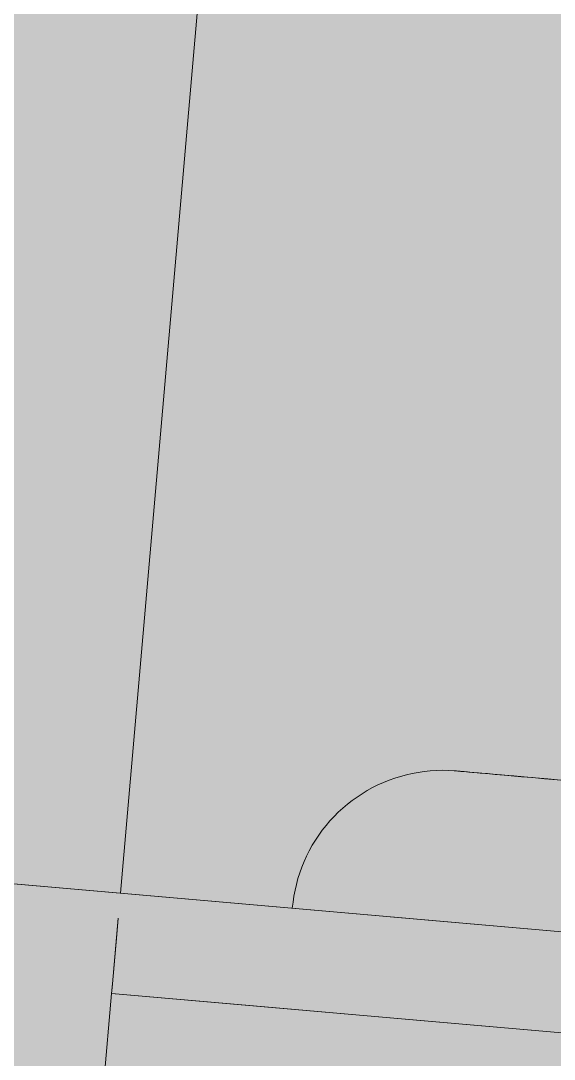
# Model space of a CAD drawing. Header units: millimetres. Extents: x 632 to 546626, y -3890 to 22200.
# Drawn here: x 389578.36 to 389583.66, y 16899.16 to 16909.48 of the extents above; entities that cross this region are included whole.
import ezdxf

# ---------------------------------------------------------------- set-up
doc = ezdxf.new("R2010")
doc.units = ezdxf.units.MM
doc.layers.add('A-270-M_ROOF', color=132, linetype='Continuous', lineweight=13)
doc.layers.add('A-770-ME_FFE_SA', color=91, linetype='Continuous', lineweight=13)

# ---------------------------------------------------------------- blocks, each defined once
blk = doc.blocks.new('Static Line_Sayfa_Metal Deck_Pan Mount - Up to 15 _ pitch - Max 2 Users-1845519-S6_501-SECTION A6')
at = {"layer": 'A-770-ME_FFE_SA', "lineweight": 5, "transparency": 33554432}
for points in [[(4567736.119, 16883.131), (4567740.346, 16931.445), (4567541.107, 16948.876), (4567536.88, 16900.562), (4567715.66, 16884.921)], [(4567736.119, 16883.131), (4567740.346, 16931.445), (4567541.107, 16948.876), (4567536.88, 16900.562), (4567715.66, 16884.921)], [(4567736.119, 16883.131), (4567740.346, 16931.445), (4567541.107, 16948.876), (4567536.88, 16900.562), (4567715.66, 16884.921)], [(4567736.119, 16883.131), (4567740.346, 16931.445), (4567541.107, 16948.876), (4567536.88, 16900.562), (4567715.66, 16884.921)], [(4567736.119, 16883.131), (4567740.346, 16931.445), (4567541.107, 16948.876), (4567536.88, 16900.562), (4567715.66, 16884.921)], [(4567736.119, 16883.131), (4567740.346, 16931.445), (4567541.107, 16948.876), (4567536.88, 16900.562), (4567715.66, 16884.921)], [(4567736.119, 16883.131), (4567740.346, 16931.445), (4567541.107, 16948.876), (4567536.88, 16900.562), (4567715.66, 16884.921)], [(4567736.119, 16883.131), (4567740.346, 16931.445), (4567541.107, 16948.876), (4567536.88, 16900.562), (4567715.66, 16884.921)], [(4567736.119, 16883.131), (4567740.346, 16931.445), (4567541.107, 16948.876), (4567536.88, 16900.562), (4567715.66, 16884.921)], [(4567736.119, 16883.131), (4567740.346, 16931.445), (4567541.107, 16948.876), (4567536.88, 16900.562), (4567715.66, 16884.921)], [(4567781.705, 16876.382), (4567781.966, 16879.37), (4567739.23, 16883.109), (4567725.434, 16934.595), (4567581.245, 16947.21), (4567558.718, 16898.902), (4567515.982, 16902.641), (4567515.721, 16899.652), (4567560.549, 16895.73), (4567583.076, 16944.038), (4567723.08, 16931.79), (4567736.876, 16880.304), (4567764.78, 16877.862)], [(4567735.945, 16881.138), (4567740.172, 16929.453), (4567540.933, 16946.884), (4567536.706, 16898.569), (4567715.66, 16882.913)], [(4567735.945, 16881.138), (4567740.172, 16929.453), (4567540.933, 16946.884), (4567536.706, 16898.569), (4567715.66, 16882.913)], [(4567735.945, 16881.138), (4567740.172, 16929.453), (4567540.933, 16946.884), (4567536.706, 16898.569), (4567715.66, 16882.913)], [(4567735.945, 16881.138), (4567740.172, 16929.453), (4567540.933, 16946.884), (4567536.706, 16898.569), (4567715.66, 16882.913)], [(4567735.945, 16881.138), (4567740.172, 16929.453), (4567540.933, 16946.884), (4567536.706, 16898.569), (4567715.66, 16882.913)], [(4567735.945, 16881.138), (4567740.172, 16929.453), (4567540.933, 16946.884), (4567536.706, 16898.569), (4567715.66, 16882.913)], [(4567735.945, 16881.138), (4567740.172, 16929.453), (4567540.933, 16946.884), (4567536.706, 16898.569), (4567715.66, 16882.913)], [(4567735.945, 16881.138), (4567740.172, 16929.453), (4567540.933, 16946.884), (4567536.706, 16898.569), (4567715.66, 16882.913)], [(4567735.945, 16881.138), (4567740.172, 16929.453), (4567540.933, 16946.884), (4567536.706, 16898.569), (4567715.66, 16882.913)], [(4567735.945, 16881.138), (4567740.172, 16929.453), (4567540.933, 16946.884), (4567536.706, 16898.569), (4567715.66, 16882.913)]]:
    blk.add_hatch(color=256, dxfattribs=at).paths.add_polyline_path(points)
at = {"layer": 'A-770-ME_FFE_SA', "lineweight": 5}
for p, q in [((4567536.902, 16900.81), (4567541.107, 16948.876)), ((4567536.902, 16900.81), (4567540.933, 16946.884)), ((4567540.933, 16946.884), (4567536.902, 16900.81)), ((4567536.902, 16900.81), (4567540.933, 16946.884)), ((4567540.933, 16946.884), (4567536.902, 16900.81)), ((4567536.902, 16900.81), (4567540.933, 16946.884)), ((4567540.933, 16946.884), (4567536.902, 16900.81)), ((4567536.902, 16900.81), (4567540.933, 16946.884)), ((4567540.933, 16946.884), (4567536.902, 16900.81)), ((4567536.902, 16900.81), (4567540.933, 16946.884)), ((4567540.933, 16946.884), (4567536.902, 16900.81)), ((4567536.902, 16900.81), (4567540.933, 16946.884)), ((4567540.933, 16946.884), (4567536.902, 16900.81)), ((4567536.902, 16900.81), (4567540.933, 16946.884)), ((4567540.933, 16946.884), (4567536.902, 16900.81)), ((4567536.902, 16900.81), (4567540.933, 16946.884)), ((4567540.933, 16946.884), (4567536.902, 16900.81)), ((4567536.902, 16900.81), (4567540.933, 16946.884)), ((4567540.933, 16946.884), (4567536.902, 16900.81)), ((4567536.902, 16900.81), (4567540.933, 16946.884)), ((4567540.933, 16946.884), (4567536.902, 16900.81)), ((4567536.902, 16900.81), (4567540.933, 16946.884)), ((4567540.933, 16946.884), (4567536.902, 16900.81)), ((4567536.902, 16900.81), (4567540.933, 16946.884)), ((4567540.933, 16946.884), (4567536.902, 16900.81)), ((4567536.902, 16900.81), (4567540.933, 16946.884)), ((4567540.933, 16946.884), (4567536.902, 16900.81)), ((4567536.902, 16900.81), (4567540.933, 16946.884)), ((4567540.933, 16946.884), (4567536.902, 16900.81)), ((4567536.902, 16900.81), (4567540.933, 16946.884)), ((4567540.933, 16946.884), (4567536.902, 16900.81)), ((4567536.902, 16900.81), (4567540.933, 16946.884)), ((4567540.933, 16946.884), (4567536.902, 16900.81)), ((4567536.902, 16900.81), (4567540.933, 16946.884)), ((4567540.933, 16946.884), (4567536.902, 16900.81)), ((4567536.902, 16900.81), (4567540.933, 16946.884)), ((4567540.933, 16946.884), (4567536.902, 16900.81)), ((4567536.902, 16900.81), (4567540.933, 16946.884)), ((4567540.933, 16946.884), (4567536.902, 16900.81)), ((4567540.933, 16946.884), (4567536.902, 16900.81)), ((4567558.718, 16898.902), (4567515.982, 16902.641)), ((4567515.982, 16902.641), (4567558.718, 16898.902)), ((4567536.823, 16899.909), (4567536.88, 16900.562)), ((4567536.823, 16899.909), (4567536.88, 16900.562)), ((4567536.823, 16899.909), (4567536.88, 16900.562)), ((4567536.823, 16899.909), (4567536.88, 16900.562)), ((4567536.847, 16900.175), (4567536.88, 16900.562)), ((4567536.863, 16900.358), (4567536.88, 16900.562)), ((4567536.863, 16900.358), (4567536.88, 16900.562)), ((4567536.863, 16900.358), (4567536.88, 16900.562)), ((4567536.863, 16900.358), (4567536.88, 16900.562)), ((4567536.863, 16900.358), (4567536.88, 16900.562)), ((4567536.863, 16900.358), (4567536.88, 16900.562)), ((4567536.863, 16900.358), (4567536.88, 16900.562)), ((4567536.863, 16900.358), (4567536.88, 16900.562)), ((4567536.863, 16900.358), (4567536.88, 16900.562)), ((4567536.863, 16900.358), (4567536.88, 16900.562)), ((4567536.863, 16900.358), (4567536.88, 16900.562)), ((4567536.863, 16900.358), (4567536.88, 16900.562)), ((4567536.863, 16900.358), (4567536.88, 16900.562)), ((4567536.863, 16900.358), (4567536.88, 16900.562)), ((4567536.863, 16900.358), (4567536.88, 16900.562)), ((4567539.583, 16900.576), (4567545.868, 16900.026)), ((4567539.583, 16900.576), (4567545.868, 16900.026)), ((4567539.583, 16900.576), (4567545.868, 16900.026)), ((4567539.583, 16900.576), (4567545.868, 16900.026)), ((4567539.583, 16900.576), (4567545.868, 16900.026)), ((4567539.583, 16900.576), (4567545.868, 16900.026)), ((4567536.847, 16900.175), (4567536.863, 16900.358)), ((4567536.847, 16900.175), (4567536.863, 16900.358)), ((4567536.847, 16900.175), (4567536.863, 16900.358)), ((4567536.847, 16900.175), (4567536.863, 16900.358)), ((4567536.847, 16900.175), (4567536.863, 16900.358)), ((4567536.847, 16900.175), (4567536.863, 16900.358)), ((4567536.847, 16900.175), (4567536.863, 16900.358)), ((4567536.847, 16900.175), (4567536.863, 16900.358)), ((4567536.847, 16900.175), (4567536.863, 16900.358)), ((4567536.847, 16900.175), (4567536.863, 16900.358)), ((4567536.847, 16900.175), (4567536.863, 16900.358)), ((4567536.847, 16900.175), (4567536.863, 16900.358)), ((4567536.847, 16900.175), (4567536.863, 16900.358)), ((4567536.847, 16900.175), (4567536.863, 16900.358)), ((4567536.847, 16900.175), (4567536.863, 16900.358)), ((4567536.823, 16899.909), (4567536.847, 16900.175)), ((4567536.833, 16900.023), (4567536.847, 16900.175)), ((4567536.833, 16900.023), (4567536.847, 16900.175)), ((4567536.833, 16900.023), (4567536.847, 16900.175)), ((4567536.833, 16900.023), (4567536.847, 16900.175)), ((4567536.833, 16900.023), (4567536.847, 16900.175)), ((4567536.833, 16900.023), (4567536.847, 16900.175)), ((4567536.833, 16900.023), (4567536.847, 16900.175)), ((4567536.833, 16900.023), (4567536.847, 16900.175)), ((4567536.833, 16900.023), (4567536.847, 16900.175)), ((4567536.833, 16900.023), (4567536.847, 16900.175)), ((4567536.833, 16900.023), (4567536.847, 16900.175)), ((4567536.833, 16900.023), (4567536.847, 16900.175)), ((4567536.833, 16900.023), (4567536.847, 16900.175)), ((4567536.833, 16900.023), (4567536.847, 16900.175)), ((4567536.833, 16900.023), (4567536.847, 16900.175)), ((4567536.823, 16899.909), (4567536.833, 16900.023)), ((4567536.823, 16899.909), (4567536.833, 16900.023)), ((4567536.823, 16899.909), (4567536.833, 16900.023)), ((4567536.823, 16899.909), (4567536.833, 16900.023)), ((4567536.823, 16899.909), (4567536.833, 16900.023)), ((4567536.823, 16899.909), (4567536.833, 16900.023)), ((4567536.823, 16899.909), (4567536.833, 16900.023)), ((4567536.823, 16899.909), (4567536.833, 16900.023)), ((4567536.823, 16899.909), (4567536.833, 16900.023)), ((4567536.823, 16899.909), (4567536.833, 16900.023)), ((4567536.823, 16899.909), (4567536.833, 16900.023)), ((4567536.823, 16899.909), (4567536.833, 16900.023)), ((4567536.823, 16899.909), (4567536.833, 16900.023)), ((4567536.823, 16899.909), (4567536.833, 16900.023)), ((4567536.823, 16899.909), (4567536.833, 16900.023)), ((4567536.815, 16899.814), (4567536.823, 16899.909)), ((4567536.815, 16899.814), (4567536.823, 16899.909)), ((4567536.815, 16899.814), (4567536.823, 16899.909)), ((4567536.815, 16899.814), (4567536.823, 16899.909)), ((4567536.815, 16899.814), (4567536.823, 16899.909)), ((4567536.815, 16899.814), (4567536.817, 16899.838)), ((4567536.815, 16899.814), (4567536.817, 16899.838)), ((4567536.815, 16899.814), (4567536.817, 16899.838)), ((4567536.815, 16899.814), (4567536.817, 16899.838)), ((4567536.815, 16899.814), (4567536.817, 16899.838)), ((4567536.815, 16899.814), (4567536.817, 16899.838)), ((4567536.815, 16899.814), (4567536.817, 16899.838)), ((4567536.815, 16899.814), (4567536.817, 16899.838)), ((4567536.815, 16899.814), (4567536.817, 16899.838)), ((4567536.815, 16899.814), (4567536.817, 16899.838)), ((4567536.815, 16899.814), (4567536.817, 16899.838)), ((4567536.815, 16899.814), (4567536.817, 16899.838)), ((4567536.815, 16899.814), (4567536.817, 16899.838)), ((4567536.815, 16899.814), (4567536.817, 16899.838)), ((4567536.815, 16899.814), (4567536.817, 16899.838)), ((4567536.817, 16899.838), (4567536.823, 16899.909)), ((4567536.817, 16899.838), (4567536.823, 16899.909)), ((4567536.817, 16899.838), (4567536.823, 16899.909)), ((4567536.817, 16899.838), (4567536.823, 16899.909)), ((4567536.817, 16899.838), (4567536.823, 16899.909)), ((4567536.817, 16899.838), (4567536.823, 16899.909)), ((4567536.817, 16899.838), (4567536.823, 16899.909)), ((4567536.817, 16899.838), (4567536.823, 16899.909)), ((4567536.817, 16899.838), (4567536.823, 16899.909)), ((4567536.817, 16899.838), (4567536.823, 16899.909)), ((4567536.817, 16899.838), (4567536.823, 16899.909)), ((4567536.817, 16899.838), (4567536.823, 16899.909)), ((4567536.817, 16899.838), (4567536.823, 16899.909)), ((4567536.817, 16899.838), (4567536.823, 16899.909)), ((4567536.817, 16899.838), (4567536.823, 16899.909)), ((4567536.815, 16899.814), (4567536.641, 16897.822)), ((4567536.815, 16899.814), (4567536.641, 16897.822)), ((4567536.815, 16899.814), (4567536.641, 16897.822)), ((4567536.815, 16899.814), (4567536.641, 16897.822)), ((4567536.815, 16899.814), (4567536.641, 16897.822)), ((4567536.815, 16899.814), (4567536.641, 16897.822)), ((4567536.815, 16899.814), (4567536.641, 16897.822)), ((4567536.815, 16899.814), (4567536.641, 16897.822)), ((4567536.815, 16899.814), (4567536.641, 16897.822)), ((4567536.815, 16899.814), (4567536.641, 16897.822)), ((4567537.155, 16899.785), (4567536.815, 16899.814)), ((4567537.155, 16899.785), (4567536.815, 16899.814)), ((4567541.796, 16899.378), (4567536.815, 16899.814)), ((4567544.199, 16899.168), (4567536.815, 16899.814)), ((4567544.199, 16899.168), (4567536.815, 16899.814)), ((4567537.155, 16899.785), (4567536.815, 16899.814)), ((4567537.155, 16899.785), (4567536.815, 16899.814)), ((4567537.155, 16899.785), (4567536.815, 16899.814)), ((4567537.155, 16899.785), (4567536.815, 16899.814)), ((4567537.155, 16899.785), (4567536.815, 16899.814)), ((4567537.155, 16899.785), (4567536.815, 16899.814)), ((4567537.155, 16899.785), (4567536.815, 16899.814)), ((4567537.155, 16899.785), (4567536.815, 16899.814)), ((4567537.155, 16899.785), (4567536.815, 16899.814)), ((4567544.199, 16899.168), (4567536.815, 16899.814)), ((4567544.199, 16899.168), (4567536.815, 16899.814)), ((4567544.199, 16899.168), (4567536.815, 16899.814)), ((4567544.199, 16899.168), (4567536.815, 16899.814)), ((4567538.15, 16899.697), (4567536.815, 16899.814)), ((4567537.155, 16899.785), (4567536.815, 16899.814)), ((4567538.15, 16899.697), (4567537.155, 16899.785)), ((4567541.796, 16899.378), (4567537.155, 16899.785)), ((4567538.15, 16899.697), (4567537.155, 16899.785)), ((4567538.15, 16899.697), (4567537.155, 16899.785)), ((4567538.15, 16899.697), (4567537.155, 16899.785)), ((4567538.15, 16899.697), (4567537.155, 16899.785)), ((4567538.15, 16899.697), (4567537.155, 16899.785)), ((4567538.15, 16899.697), (4567537.155, 16899.785)), ((4567538.15, 16899.697), (4567537.155, 16899.785)), ((4567538.15, 16899.697), (4567537.155, 16899.785)), ((4567538.15, 16899.697), (4567537.155, 16899.785)), ((4567538.15, 16899.697), (4567537.155, 16899.785)), ((4567539.733, 16899.559), (4567538.15, 16899.697)), ((4567539.733, 16899.559), (4567538.15, 16899.697)), ((4567539.733, 16899.559), (4567538.15, 16899.697)), ((4567539.733, 16899.559), (4567538.15, 16899.697)), ((4567539.733, 16899.559), (4567538.15, 16899.697)), ((4567539.733, 16899.559), (4567538.15, 16899.697)), ((4567539.733, 16899.559), (4567538.15, 16899.697)), ((4567539.733, 16899.559), (4567538.15, 16899.697)), ((4567539.733, 16899.559), (4567538.15, 16899.697)), ((4567539.733, 16899.559), (4567538.15, 16899.697)), ((4567539.733, 16899.559), (4567538.15, 16899.697)), ((4567539.733, 16899.559), (4567538.15, 16899.697)), ((4567541.796, 16899.378), (4567539.733, 16899.559)), ((4567541.796, 16899.378), (4567539.733, 16899.559)), ((4567541.796, 16899.378), (4567539.733, 16899.559)), ((4567541.796, 16899.378), (4567539.733, 16899.559)), ((4567541.796, 16899.378), (4567539.733, 16899.559)), ((4567541.796, 16899.378), (4567539.733, 16899.559)), ((4567541.796, 16899.378), (4567539.733, 16899.559)), ((4567541.796, 16899.378), (4567539.733, 16899.559)), ((4567541.796, 16899.378), (4567539.733, 16899.559)), ((4567541.796, 16899.378), (4567539.733, 16899.559)), ((4567541.796, 16899.378), (4567539.733, 16899.559)), ((4567541.796, 16899.378), (4567539.733, 16899.559))]:
    blk.add_line(p, q, dxfattribs=at)
at = {"layer": 'A-770-ME_FFE_SA', "lineweight": 5, "flags": 128}
for points in [[(4567538.626, 16900.78), (4567538.638, 16900.839), (4567538.651, 16900.897), (4567538.667, 16900.955), (4567538.685, 16901.012), (4567538.705, 16901.069), (4567538.728, 16901.124), (4567538.753, 16901.179), (4567538.78, 16901.232), (4567538.809, 16901.285), (4567538.84, 16901.336), (4567538.874, 16901.386), (4567538.909, 16901.435), (4567538.946, 16901.482), (4567538.985, 16901.527), (4567539.026, 16901.571), (4567539.068, 16901.614), (4567539.112, 16901.654), (4567539.158, 16901.693), (4567539.205, 16901.73), (4567539.254, 16901.765), (4567539.304, 16901.798), (4567539.356, 16901.829), (4567539.408, 16901.858), (4567539.462, 16901.885), (4567539.516, 16901.91), (4567539.572, 16901.932), (4567539.629, 16901.952), (4567539.686, 16901.97), (4567539.744, 16901.986), (4567539.802, 16901.999), (4567539.861, 16902.01), (4567539.921, 16902.019), (4567539.98, 16902.025), (4567540.04, 16902.029), (4567540.1, 16902.03), (4567540.16, 16902.029), (4567540.22, 16902.026), (4567540.236, 16902.024)], [(4567538.626, 16900.78), (4567538.638, 16900.839), (4567538.651, 16900.897), (4567538.667, 16900.955), (4567538.685, 16901.012), (4567538.705, 16901.069), (4567538.728, 16901.124), (4567538.753, 16901.179), (4567538.78, 16901.232), (4567538.809, 16901.285), (4567538.84, 16901.336), (4567538.874, 16901.386), (4567538.909, 16901.435), (4567538.946, 16901.482), (4567538.985, 16901.527), (4567539.026, 16901.571), (4567539.068, 16901.614), (4567539.112, 16901.654), (4567539.158, 16901.693), (4567539.205, 16901.73), (4567539.254, 16901.765), (4567539.304, 16901.798), (4567539.356, 16901.829), (4567539.408, 16901.858), (4567539.462, 16901.885), (4567539.516, 16901.91), (4567539.572, 16901.932), (4567539.629, 16901.952), (4567539.686, 16901.97), (4567539.744, 16901.986), (4567539.802, 16901.999), (4567539.861, 16902.01), (4567539.921, 16902.019), (4567539.98, 16902.025), (4567540.04, 16902.029), (4567540.1, 16902.03), (4567540.16, 16902.029), (4567540.22, 16902.026), (4567540.236, 16902.024)], [(4567538.626, 16900.78), (4567538.638, 16900.839), (4567538.651, 16900.897), (4567538.667, 16900.955), (4567538.685, 16901.012), (4567538.705, 16901.069), (4567538.728, 16901.124), (4567538.753, 16901.179), (4567538.78, 16901.232), (4567538.809, 16901.285), (4567538.84, 16901.336), (4567538.874, 16901.386), (4567538.909, 16901.435), (4567538.946, 16901.482), (4567538.985, 16901.527), (4567539.026, 16901.571), (4567539.068, 16901.614), (4567539.112, 16901.654), (4567539.158, 16901.693), (4567539.205, 16901.73), (4567539.254, 16901.765), (4567539.304, 16901.798), (4567539.356, 16901.829), (4567539.408, 16901.858), (4567539.462, 16901.885), (4567539.516, 16901.91), (4567539.572, 16901.932), (4567539.629, 16901.952), (4567539.686, 16901.97), (4567539.744, 16901.986), (4567539.802, 16901.999), (4567539.861, 16902.01), (4567539.921, 16902.019), (4567539.98, 16902.025), (4567540.04, 16902.029), (4567540.1, 16902.03), (4567540.16, 16902.029), (4567540.22, 16902.026), (4567540.236, 16902.024)], [(4567541.278, 16901.933), (4567541.15, 16901.945), (4567541.029, 16901.955), (4567540.916, 16901.965), (4567540.812, 16901.974), (4567540.716, 16901.983), (4567540.628, 16901.99), (4567540.549, 16901.997), (4567540.478, 16902.003), (4567540.416, 16902.009), (4567540.364, 16902.013), (4567540.32, 16902.017), (4567540.285, 16902.02), (4567540.26, 16902.022), (4567540.244, 16902.024), (4567540.236, 16902.024)], [(4567541.278, 16901.933), (4567541.15, 16901.945), (4567541.029, 16901.955), (4567540.916, 16901.965), (4567540.812, 16901.974), (4567540.716, 16901.983), (4567540.628, 16901.99), (4567540.549, 16901.997), (4567540.478, 16902.003), (4567540.416, 16902.009), (4567540.364, 16902.013), (4567540.32, 16902.017), (4567540.285, 16902.02), (4567540.26, 16902.022), (4567540.244, 16902.024), (4567540.236, 16902.024)], [(4567541.278, 16901.933), (4567541.15, 16901.945), (4567541.029, 16901.955), (4567540.916, 16901.965), (4567540.812, 16901.974), (4567540.716, 16901.983), (4567540.628, 16901.99), (4567540.549, 16901.997), (4567540.478, 16902.003), (4567540.416, 16902.009), (4567540.364, 16902.013), (4567540.32, 16902.017), (4567540.285, 16902.02), (4567540.26, 16902.022), (4567540.244, 16902.024), (4567540.236, 16902.024)], [(4567540.241, 16902.024), (4567540.255, 16902.023), (4567540.278, 16902.021), (4567540.31, 16902.018), (4567540.351, 16902.014), (4567540.401, 16902.01), (4567540.461, 16902.005), (4567540.529, 16901.999), (4567540.606, 16901.992), (4567540.691, 16901.985), (4567540.785, 16901.976), (4567540.887, 16901.967), (4567540.998, 16901.958), (4567541.116, 16901.947), (4567541.243, 16901.936)], [(4567540.241, 16902.024), (4567540.255, 16902.023), (4567540.278, 16902.021), (4567540.31, 16902.018), (4567540.351, 16902.014), (4567540.401, 16902.01), (4567540.461, 16902.005), (4567540.529, 16901.999), (4567540.606, 16901.992), (4567540.691, 16901.985), (4567540.785, 16901.976), (4567540.887, 16901.967), (4567540.998, 16901.958), (4567541.116, 16901.947), (4567541.243, 16901.936)], [(4567540.241, 16902.024), (4567540.255, 16902.023), (4567540.278, 16902.021), (4567540.31, 16902.018), (4567540.351, 16902.014), (4567540.401, 16902.01), (4567540.461, 16902.005), (4567540.529, 16901.999), (4567540.606, 16901.992), (4567540.691, 16901.985), (4567540.785, 16901.976), (4567540.887, 16901.967), (4567540.998, 16901.958), (4567541.116, 16901.947), (4567541.243, 16901.936)], [(4567538.611, 16900.661), (4567538.618, 16900.721), (4567538.626, 16900.78)], [(4567538.611, 16900.661), (4567538.618, 16900.721), (4567538.626, 16900.78)], [(4567538.611, 16900.661), (4567538.618, 16900.721), (4567538.626, 16900.78)]]:
    blk.add_lwpolyline(points, dxfattribs=at)
blk = doc.blocks.new('25021-APA-ZZ-ZZ-M3-AR-000001_V3_rvt-6-S6_501-SECTION A6')
at = {"layer": 'A-270-M_ROOF', "transparency": 33554432}
blk.add_hatch(color=9, dxfattribs=at).paths.add_polyline_path([(4535648.823, 15720.383), (4558304.614, 17702.508), (4578095.614, 15971.02), (4578095.614, 16011.173), (4558304.614, 17742.661), (4535648.823, 15760.536)])
at = {"layer": 'A-770-ME_FFE_SA', "color": 53, "lineweight": 5}
blk.add_blockref('Static Line_Sayfa_Metal Deck_Pan Mount - Up to 15 _ pitch - Max 2 Users-1845519-S6_501-SECTION A6', (0, 0), dxfattribs=at)

msp = doc.modelspace()

# ---------------------------------------------------------------- block references
at = {"color": 10, "lineweight": 5}
msp.add_blockref('25021-APA-ZZ-ZZ-M3-AR-000001_V3_rvt-6-S6_501-SECTION A6', (-4177957.554, 0), dxfattribs=at)

doc.saveas('drawing.dxf')
